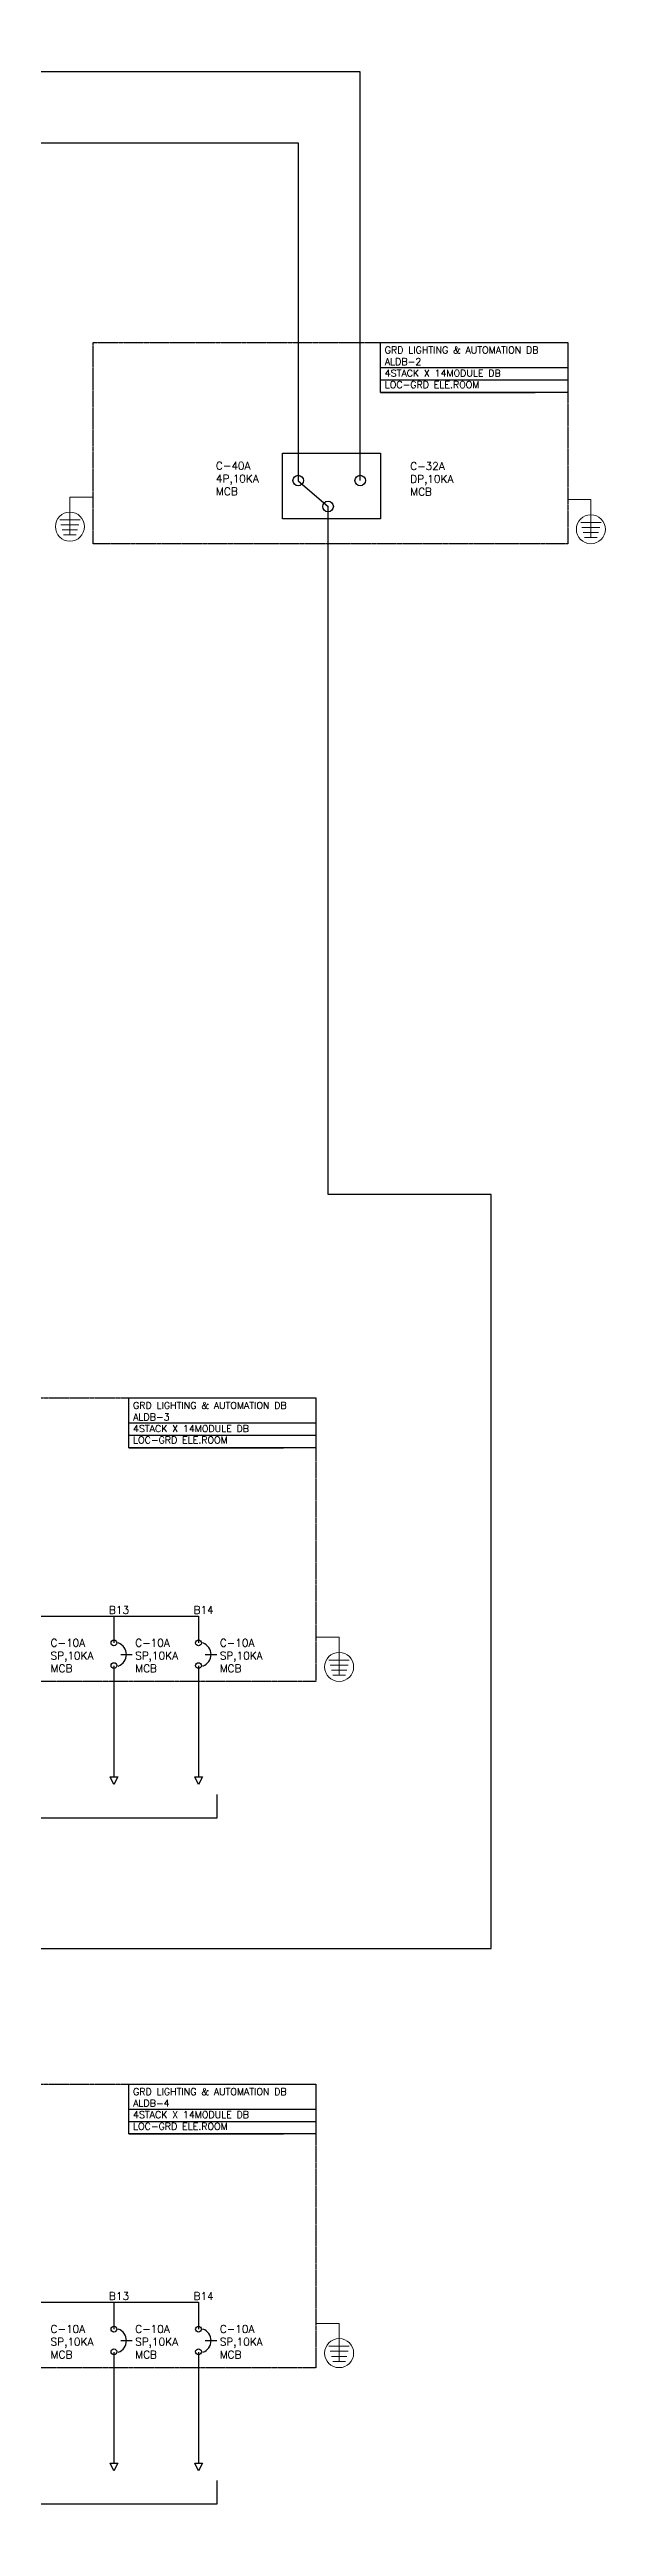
# Model space of a CAD drawing. Header units: inches. Extents: x 1505 to 45938, y 688 to 13260.
# Drawn here: x 11971 to 13416, y 749 to 7196 of the extents above; entities that cross this region are included whole.
import ezdxf

# ---------------------------------------------------------------- set-up
doc = ezdxf.new("R2010")
doc.units = ezdxf.units.IN
doc.header["$MEASUREMENT"] = 0
doc.linetypes.add('DASHED', pattern=[0.75, 0.5, -0.25])
doc.linetypes.add('DASHED2', pattern=[0.375, 0.25, -0.125])
for name, color, linetype, lineweight in [('ELC.CABLE', 6, 'Continuous', 25), ('ELEC CT', 4, 'Continuous', 18), ('ELEC TEXT', 7, 'Continuous', 25), ('ELEC_PANEL', 3, 'DASHED', 30)]:
    doc.layers.add(name, color=color, linetype=linetype, lineweight=lineweight)
doc.layers.add('ELEC MCB', color=6, linetype='Continuous')
doc.styles.add('ANAMIKA', font='romans.shx')
doc.styles.add('SARVESH', font='romans.shx')

# ---------------------------------------------------------------- blocks, each defined once
blk = doc.blocks.new('EARTHING')
at = {"layer": 'ELEC CT', "color": 7}
for p, q in [((-8.8, 0), (8.8, 0)), ((-7.8, -4.4), (7.8, -4.4)), ((-6.6, -8.8), (6.6, -8.8)), ((-5.5, -13.2), (5.5, -13.2))]:
    blk.add_line(p, q, dxfattribs=at)
for points in [[(0, 19.7), (-20.1, 19.7)], [(0, -13.2), (0, 19.7)]]:
    blk.add_lwpolyline(points, dxfattribs=at)
blk.add_circle((0, -6), 12.6, dxfattribs=at)
blk = doc.blocks.new('MCB SP')
blk.add_lwpolyline([(17.5, -30), (47.5, -30)])
at = {"lineweight": 25}
for centre in [(0, 0), (0, -58.8)]:
    blk.add_circle(centre, 7.5, dxfattribs=at)
blk.add_arc((0.6, -30), 31.9, 289.80387, 70.19613, dxfattribs=at)

msp = doc.modelspace()

# ---------------------------------------------------------------- linework, layer by layer
at = {"color": 6}
for points in [[(6662, 7159.2), (6662, 6953.3), (12616.8, 6953.3), (12616.8, 6073.8)], [(12778.5, 6074.2), (12778.5, 7138.4), (10366.5, 7138.4), (10366.5, 7196)], [(7761.8, 1605.9), (7761.8, 2253.7), (13119, 2253.7), (13119, 4216.3), (12694.8, 4216.3), (12694.8, 6006.7)]]:
    msp.add_lwpolyline(points, dxfattribs=at)
at = {"color": 7}
for points in [[(3159.3, 2646.3), (3159.3, 2593.3), (7745.6, 2593.3), (7784.6, 2535.3), (7822.1, 2593.8), (12406.4, 2593.8), (12406.4, 2654.8)], [(3159.3, 860.3), (3159.3, 807.3), (7745.6, 807.3), (7784.6, 749.3), (7822.1, 807.8), (12406.4, 807.8), (12406.4, 868.8)]]:
    msp.add_lwpolyline(points, dxfattribs=at)
at = {"layer": 'ELC.CABLE'}
for p, q in [((9498, 3118.8), (12358, 3118.8)), ((9498, 1332.9), (12358, 1332.9))]:
    msp.add_line(p, q, dxfattribs=at)
for points in [[(12138, 3118.8), (12138, 3048.8)], [(12358, 3118.8), (12358, 3048.8)], [(12138, 2989), (12138, 2700.2)], [(12358, 2989), (12358, 2700.2)], [(12138, 1332.9), (12138, 1262.9)], [(12358, 1332.9), (12358, 1262.9)], [(12138, 1203.1), (12138, 914.2)], [(12358, 1203.1), (12358, 914.2)]]:
    msp.add_lwpolyline(points, dxfattribs=at)
for points in [[(12138, 2680.2), (12128, 2700.2), (12148, 2700.2)], [(12358, 2680.2), (12348, 2700.2), (12368, 2700.2)], [(12138, 894.2), (12128, 914.2), (12148, 914.2)], [(12358, 894.2), (12348, 914.2), (12368, 914.2)]]:
    msp.add_lwpolyline(points, close=True, dxfattribs=at)
at = {"layer": 'ELEC TEXT', "color": 6}
msp.add_lwpolyline([(12576, 6145.5), (12831, 6145.5), (12831, 5974.2), (12576, 5974.2)], close=True, dxfattribs=at)
msp.add_lwpolyline([(12616.8, 6073.8), (12694.8, 6006.7)], dxfattribs=at)
for centre in [(12617.3, 6074.2), (12778.5, 6074.2), (12694.8, 6006.7)]:
    msp.add_circle(centre, 13.8, dxfattribs=at)
at = {"layer": 'ELEC_PANEL', "linetype": 'DASHED2'}
for points in [[(12083.8, 6433.2), (13318, 6433.2), (13318, 5909.4), (12083.8, 5909.4)], [(3065.5, 3686.4), (12663.3, 3686.4), (12663.3, 2948.4), (3065.5, 2948.4)], [(3065.5, 1900.4), (12663.3, 1900.4), (12663.3, 1162.5), (3065.5, 1162.5)]]:
    msp.add_lwpolyline(points, close=True, dxfattribs=at)
at = {"layer": 'ELEC_PANEL', "linetype": 'Continuous'}
for points in [[(13318, 6303.6), (12831.3, 6303.6), (12831.3, 6433.2), (13318, 6433.2), (13318, 6303.6)], [(12831.3, 6368.4), (13318, 6368.4)], [(12831.3, 6336), (13233.3, 6336)], [(12831.3, 6336), (13318, 6336)], [(12831.3, 6303.6), (13233.3, 6303.6)], [(12663.3, 3556.8), (12176.6, 3556.8), (12176.6, 3686.4), (12663.3, 3686.4), (12663.3, 3556.8)], [(12176.6, 3621.6), (12663.3, 3621.6)], [(12176.6, 3589.2), (12578.6, 3589.2)], [(12176.6, 3589.2), (12663.3, 3589.2)], [(12176.6, 3556.8), (12578.6, 3556.8)], [(12663.3, 1770.8), (12176.6, 1770.8), (12176.6, 1900.4), (12663.3, 1900.4), (12663.3, 1770.8)], [(12176.6, 1835.6), (12663.3, 1835.6)], [(12176.6, 1803.2), (12578.6, 1803.2)], [(12176.6, 1803.2), (12663.3, 1803.2)], [(12176.6, 1770.8), (12578.6, 1770.8)]]:
    msp.add_lwpolyline(points, dxfattribs=at)

# ---------------------------------------------------------------- block references
at = {"layer": 'ELEC MCB', "color": 6, "lineweight": 25}
for p in [(12138, 3048.8), (12358, 3048.8), (12138, 1262.9), (12358, 1262.9)]:
    msp.add_blockref('MCB SP', p, dxfattribs=at)
at = {"layer": 'ELEC_PANEL', "color": 7, "yscale": 3, "zscale": 3}
for p, xscale in [((12023.5, 5972.3), -3), ((13378.3, 5965.4), 3), ((12723.6, 3004.4), 3), ((12723.6, 1218.4), 3)]:
    msp.add_blockref('EARTHING', p, dxfattribs=dict(at, xscale=xscale))

# ---------------------------------------------------------------- texts
at = {"layer": 'ELEC TEXT', "char_height": 18, "width": 649.053, "attachment_point": 1, "style": 'ANAMIKA'}
for s, insert in [('GRD LIGHTING & AUTOMATION DB\\PALDB-2  \\P4STACK X 14MODULE DB\\PLOC-GRD ELE.ROOM', (12842.3, 6422.7)), ('GRD LIGHTING & AUTOMATION DB\\PALDB-3   \\P4STACK X 14MODULE DB\\PLOC-GRD ELE.ROOM', (12187.7, 3675.9)), ('GRD LIGHTING & AUTOMATION DB\\PALDB-4  \\P4STACK X 14MODULE DB\\PLOC-GRD ELE.ROOM', (12187.7, 1890))]:
    msp.add_mtext(s, dxfattribs=dict(at, insert=insert))
at = {"layer": 'ELEC TEXT', "linetype": 'DASHED2', "char_height": 20, "width": 200.319, "attachment_point": 4, "style": 'SARVESH'}
for s, insert in [('\\pxt3.0005;C-40A\\P\\ptz;4P,10KA\\PMCB', (12403.2, 6079.4)), ('\\pxt3.0005;C-32A\\P\\ptz;DP,10KA\\PMCB', (12908.4, 6078.4)), ('\\pxt3.0005;B13', (12124.9, 3134.7)), ('\\pxt3.0005;B14', (12344.9, 3134.7)), ('\\pxt3.0005;C-10A\\P\\ptz;SP,10KA\\PMCB', (11973.2, 3015.8)), ('\\pxt3.0005;C-10A\\P\\ptz;SP,10KA\\PMCB', (12193.2, 3015.8)), ('\\pxt3.0005;C-10A\\P\\ptz;SP,10KA\\PMCB', (12413.2, 3015.8)), ('\\pxt3.0005;B13', (12124.9, 1348.8)), ('\\pxt3.0005;B14', (12344.9, 1348.8)), ('\\pxt3.0005;C-10A\\P\\ptz;SP,10KA\\PMCB', (11973.2, 1229.9)), ('\\pxt3.0005;C-10A\\P\\ptz;SP,10KA\\PMCB', (12193.2, 1229.9)), ('\\pxt3.0005;C-10A\\P\\ptz;SP,10KA\\PMCB', (12413.2, 1229.9))]:
    msp.add_mtext(s, dxfattribs=dict(at, insert=insert))

doc.saveas('drawing.dxf')
